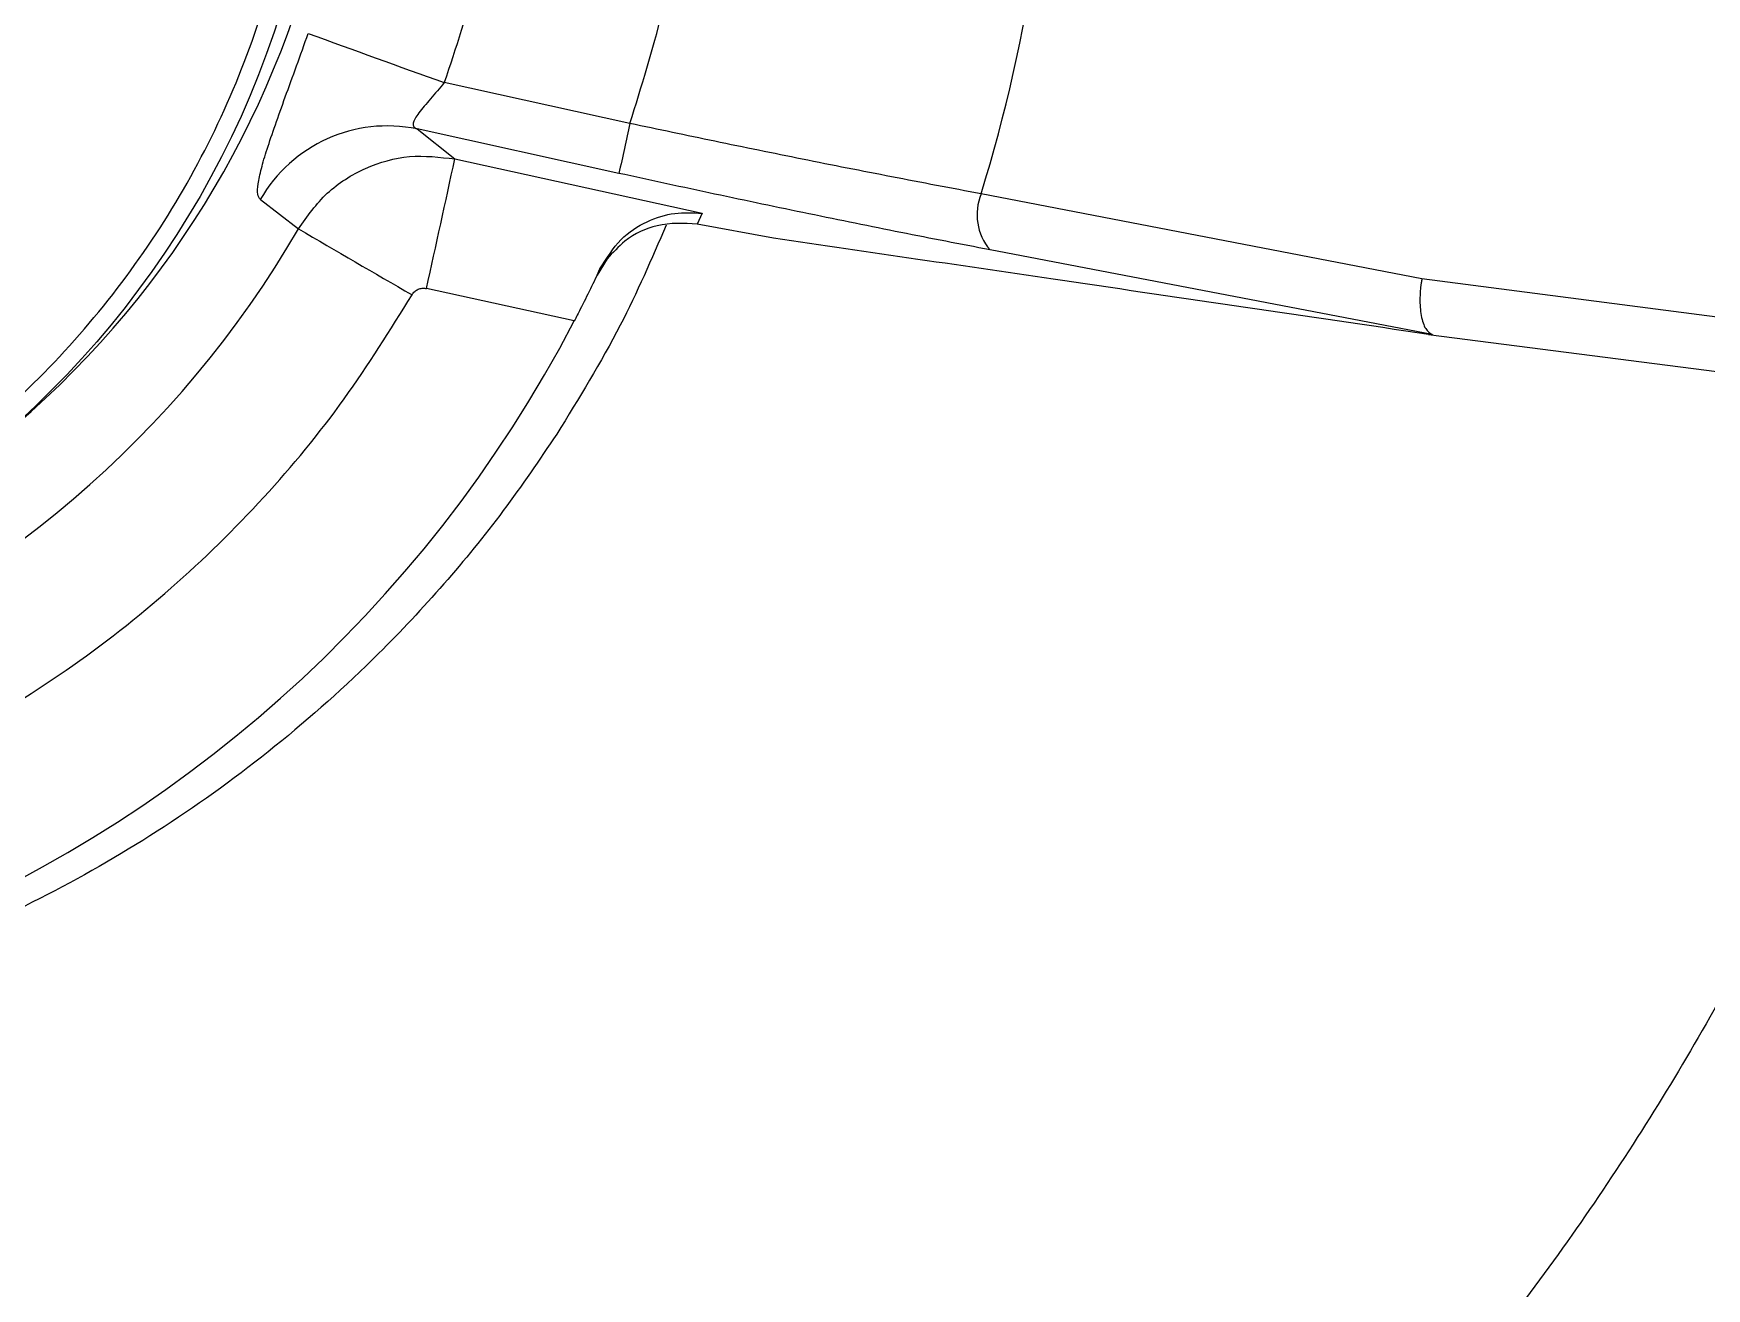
# Model space of a CAD drawing. Header units: millimetres. Extents: x 2278 to 4715, y 679 to 2402.
# Drawn here: x 3378 to 3472.7, y 1062.6 to 1133.6 of the extents above; entities that cross this region are included whole.
import ezdxf

# ---------------------------------------------------------------- set-up
doc = ezdxf.new("R2010")
doc.units = ezdxf.units.MM

msp = doc.modelspace()

# ---------------------------------------------------------------- linework, layer by layer
at = {"color": 7, "linetype": 'Continuous', "lineweight": 25}
for p, q in [((3411.747, 1128.535), (3401.239, 1130.842)), ((3399.699, 1128.22), (3401.84, 1126.524)), ((3411.127, 1125.711), (3399.699, 1128.22)), ((3401.84, 1126.524), (3415.829, 1123.453)), ((3390.831, 1124.226), (3392.988, 1122.575)), ((3456.57, 1119.742), (3431.626, 1124.55)), ((3415.829, 1123.453), (3415.553, 1122.838)), ((3419.871, 1122.047), (3415.553, 1122.838)), ((3457.151, 1116.585), (3432.128, 1121.381)), ((3410.452, 1120.865), (3409.894, 1119.951)), ((3409.894, 1119.951), (3410.054, 1120.306)), ((3490.402, 1115.34), (3456.57, 1119.742)), ((3408.6, 1117.361), (3400.235, 1119.197)), ((3456.949, 1116.6), (3482.533, 1113.3))]:
    msp.add_line(p, q, dxfattribs=at)
msp.add_circle((3341.874, 1150.541), 52.5, dxfattribs=at)
for centre, radius, start, end in [((3342.099, 1152.132), 53.574, 308.26934, 171.50515), ((3342.1, 1152.109), 93.672, 342.88971, 0.12059), ((3865.63, 2427.738), 1377.533, 249.958184, 250.298612), ((3398.016, 1120.113), 8.28, 78.27823, 150.21456), ((5205.973, 733.668), 1837.163, 167.588415, 167.678588), ((-1259.793, 2143.666), 4771.31, 347.60122, 347.691294), ((3434.46, 1123.375), 3.068, 157.4808, 220.53113), ((3342.099, 1152.052), 58.81, 253.09221, 329.91815), ((4080.236, 2297.228), 1360.927, 239.669618, 239.98259), ((3342.1, 1152.041), 75, 250.55137, 332.45778)]:
    msp.add_arc(centre, radius, start, end, dxfattribs=at)
for points, knots in [([(3341.666, 981.809), (3344.227, 981.834), (3347.807, 981.869), (3353.076, 982.148), (3357.541, 982.483), (3362.857, 983.049), (3368.426, 983.822), (3374.239, 984.832), (3380.211, 986.088), (3386.287, 987.599), (3392.424, 989.369), (3398.59, 991.404), (3404.753, 993.703), (3410.89, 996.268), (3416.978, 999.099), (3422.998, 1002.192), (3428.931, 1005.547), (3434.76, 1009.159), (3440.469, 1013.025), (3446.045, 1017.139), (3451.472, 1021.496), (3456.738, 1026.09), (3461.829, 1030.915), (3466.734, 1035.963), (3471.441, 1041.226), (3475.939, 1046.695), (3480.217, 1052.364), (3484.266, 1058.221), (3488.075, 1064.258), (3491.637, 1070.463), (3494.942, 1076.828), (3497.983, 1083.341), (3500.752, 1089.99), (3503.243, 1096.764), (3505.448, 1103.652), (3507.363, 1110.641), (3508.981, 1117.718), (3510.299, 1124.872), (3511.312, 1132.089), (3512.016, 1139.356), (3512.409, 1146.66), (3512.488, 1153.988), (3512.251, 1161.326), (3511.697, 1168.661), (3510.825, 1175.979), (3509.634, 1183.266), (3508.126, 1190.508), (3506.301, 1197.693), (3504.161, 1204.806), (3501.707, 1211.833), (3498.942, 1218.762), (3495.869, 1225.578), (3492.492, 1232.269), (3488.815, 1238.821), (3484.841, 1245.221), (3480.576, 1251.456), (3476.025, 1257.514), (3471.193, 1263.382), (3466.086, 1269.049), (3460.709, 1274.501), (3455.263, 1279.549), (3449.789, 1284.201), (3444.331, 1288.471), (3438.706, 1292.513), (3432.925, 1296.321), (3426.997, 1299.89), (3420.935, 1303.212), (3414.749, 1306.282), (3408.452, 1309.095), (3402.059, 1311.647), (3395.583, 1313.933), (3389.046, 1315.95), (3382.471, 1317.692), (3375.898, 1319.157), (3369.404, 1320.339), (3363.115, 1321.236), (3357.591, 1321.819), (3352.708, 1322.187), (3347.884, 1322.426), (3341.91, 1322.543), (3336.393, 1322.433), (3331.124, 1322.161), (3326.659, 1321.824), (3321.343, 1321.259), (3315.774, 1320.485), (3309.961, 1319.476), (3303.989, 1318.219), (3297.913, 1316.709), (3291.775, 1314.938), (3285.61, 1312.904), (3279.447, 1310.604), (3273.31, 1308.039), (3267.222, 1305.209), (3261.202, 1302.115), (3255.269, 1298.76), (3249.44, 1295.148), (3243.731, 1291.283), (3238.155, 1287.169), (3232.728, 1282.811), (3227.462, 1278.217), (3222.371, 1273.393), (3217.466, 1268.345), (3212.759, 1263.082), (3208.261, 1257.612), (3203.983, 1251.944), (3199.934, 1246.087), (3196.125, 1240.05), (3192.563, 1233.844), (3189.258, 1227.479), (3186.215, 1220.967), (3183.453, 1214.316), (3181.116, 1208.034), (3179.838, 1203.929), (3179.275, 1202.12)], [0, 0, 0, 0, 0.0102074, 0.014274, 0.021037, 0.0280561, 0.0355867, 0.0434511, 0.0515783, 0.0599113, 0.0684099, 0.0770439, 0.085791, 0.0946336, 0.1035582, 0.112554, 0.1216124, 0.1307262, 0.1398897, 0.1490979, 0.1583469, 0.1676331, 0.1769537, 0.1863062, 0.1956884, 0.2050985, 0.2145348, 0.2239961, 0.233481, 0.2429885, 0.2525178, 0.262068, 0.2716385, 0.2812287, 0.2908382, 0.3004664, 0.3101132, 0.3197782, 0.3294613, 0.3391624, 0.3488814, 0.3586183, 0.3683733, 0.3781464, 0.387938, 0.3977483, 0.4075776, 0.4174265, 0.4272956, 0.4371854, 0.4470968, 0.4570307, 0.4669882, 0.4769704, 0.486979, 0.4970156, 0.5070822, 0.5171812, 0.5273154, 0.5374882, 0.5477037, 0.5569145, 0.5661226, 0.5753266, 0.5845258, 0.5937191, 0.6029052, 0.6120821, 0.6212471, 0.6303962, 0.6395236, 0.6486197, 0.6576679, 0.6666375, 0.6754633, 0.6839789, 0.6919633, 0.6976055, 0.7035012, 0.7112199, 0.7214273, 0.7254939, 0.7322569, 0.739276, 0.7468066, 0.754671, 0.7627982, 0.7711312, 0.7796298, 0.7882638, 0.7970109, 0.8058535, 0.8147781, 0.8237739, 0.8328323, 0.8419461, 0.8511096, 0.8603178, 0.8695668, 0.878853, 0.8881736, 0.8975261, 0.9069083, 0.9163184, 0.9257547, 0.935216, 0.9447009, 0.9542084, 0.9637377, 0.9732879, 0.9828584, 0.9924486, 1, 1, 1, 1]), ([(3390.831, 1124.226), (3390.771, 1124.309), (3390.653, 1124.476), (3390.687, 1125.084), (3390.864, 1125.931), (3391.198, 1127.053), (3391.66, 1128.416), (3392.236, 1130.016), (3392.873, 1131.771), (3393.32, 1133.011), (3393.541, 1133.624)], [0, 0, 0, 0, 0.126214, 0.251285, 0.377437, 0.500627, 0.625777, 0.750108, 0.876543, 1, 1, 1, 1]), ([(3401.239, 1130.842), (3400.978, 1130.529), (3400.464, 1129.913), (3399.873, 1129.245), (3399.569, 1128.803), (3399.459, 1128.534), (3399.489, 1128.328), (3399.627, 1128.256), (3399.699, 1128.22)], [0, 0, 0, 0, 0.261618, 0.516155, 0.63762, 0.75553, 0.874054, 1, 1, 1, 1]), ([(3431.626, 1124.55), (3429.948, 1124.866), (3426.654, 1125.488), (3421.582, 1126.493), (3416.621, 1127.504), (3413.349, 1128.196), (3411.747, 1128.535)], [0, 0, 0, 0, 0.264564, 0.519429, 0.764578, 1, 1, 1, 1]), ([(3392.988, 1122.575), (3393.492, 1123.284), (3394.5, 1124.703), (3396.74, 1126.097), (3399.268, 1126.828), (3400.982, 1126.625), (3401.84, 1126.524)], [0, 0, 0, 0, 0.250367, 0.5005248, 0.7501034, 1, 1, 1, 1]), ([(3432.128, 1121.381), (3430.46, 1121.704), (3427.121, 1122.35), (3421.886, 1123.414), (3416.541, 1124.532), (3412.936, 1125.317), (3411.127, 1125.711)], [0, 0, 0, 0, 0.249246, 0.498721, 0.74852, 1, 1, 1, 1]), ([(3410.054, 1120.306), (3410.426, 1120.901), (3411.168, 1122.091), (3412.713, 1123.042), (3414.289, 1123.543), (3415.315, 1123.483), (3415.829, 1123.453)], [0, 0, 0, 0, 0.24995, 0.499748, 0.749458, 1, 1, 1, 1]), ([(3413.802, 1122.77), (3412.975, 1120.865), (3411.195, 1116.769), (3408.858, 1112.982), (3407.608, 1110.956)], [0, 0, 0, 0, 0.4650125, 1, 1, 1, 1]), ([(3415.553, 1122.838), (3414.8, 1122.88), (3413.405, 1122.957), (3411.58, 1122.102), (3410.775, 1121.219), (3410.452, 1120.865)], [0, 0, 0, 0, 0.413014, 0.764531, 1, 1, 1, 1]), ([(3456.949, 1116.6), (3450.048, 1117.613), (3437.724, 1119.424), (3425.326, 1121.245), (3419.871, 1122.047)], [0, 0, 0, 0, 0.56, 1, 1, 1, 1]), ([(3410.054, 1120.306), (3409.694, 1119.55), (3409.232, 1118.581), (3408.714, 1117.58), (3408.6, 1117.361)], [0, 0, 0, 0, 0.780789, 1, 1, 1, 1]), ([(3456.57, 1119.742), (3456.563, 1119.704), (3456.544, 1119.595), (3456.49, 1119.227), (3456.436, 1118.532), (3456.491, 1117.782), (3456.632, 1117.24), (3456.822, 1116.806), (3457.022, 1116.672), (3457.151, 1116.585)], [0, 0, 0, 0, 0.026071, 0.075336, 0.251028, 0.500322, 0.632163, 0.760999, 1, 1, 1, 1]), ([(3322.836, 1088.665), (3325.1, 1088.052), (3329.678, 1086.812), (3336.824, 1085.888), (3344.191, 1085.693), (3351.68, 1086.352), (3359.152, 1087.882), (3366.435, 1090.275), (3373.393, 1093.493), (3379.9, 1097.471), (3385.826, 1102.098), (3391.08, 1107.266), (3395.675, 1112.816), (3398.177, 1116.846), (3399.415, 1118.838)], [0, 0, 0, 0, 0.079193, 0.160159, 0.242783, 0.327855, 0.413641, 0.5, 0.586354, 0.67214, 0.757217, 0.839835, 0.920804, 1, 1, 1, 1]), ([(3399.415, 1118.838), (3399.461, 1118.904), (3399.554, 1119.035), (3399.762, 1119.162), (3399.997, 1119.227), (3400.155, 1119.207), (3400.235, 1119.197)], [0, 0, 0, 0, 0.2507416, 0.5006285, 0.7498502, 1, 1, 1, 1]), ([(3457.151, 1116.585), (3457.157, 1116.582), (3457.17, 1116.577), (3457.153, 1116.574), (3457.084, 1116.58), (3457.001, 1116.592), (3456.949, 1116.6)], [0, 0, 0, 0, 0.114793, 0.26425, 0.542654, 1, 1, 1, 1]), ([(3407.608, 1110.956), (3406.618, 1109.496), (3404.618, 1106.546), (3401.228, 1102.405), (3396.973, 1097.861), (3391.726, 1093.176), (3385.445, 1088.63), (3378.81, 1084.775), (3371.87, 1081.63), (3364.674, 1079.131), (3359.704, 1078.071), (3357.215, 1077.54)], [0, 0, 0, 0, 0.081068, 0.163764, 0.248401, 0.373155, 0.49798, 0.622694, 0.748359, 0.873986, 1, 1, 1, 1]), ([(3486.397, 1110.081), (3486.096, 1109.019), (3485.16, 1105.715), (3483.253, 1100.263), (3480.694, 1093.736), (3477.81, 1087.324), (3474.624, 1081.036), (3471.136, 1074.888), (3467.352, 1068.892), (3463.275, 1063.063), (3458.912, 1057.414), (3454.268, 1051.958), (3449.349, 1046.709), (3444.34, 1041.852), (3439.285, 1037.381), (3434.227, 1033.282), (3428.999, 1029.409), (3423.611, 1025.767), (3418.075, 1022.364), (3412.402, 1019.205), (3406.605, 1016.298), (3400.698, 1013.648), (3394.694, 1011.259), (3388.612, 1009.136), (3382.472, 1007.284), (3376.305, 1005.706), (3370.161, 1004.407), (3364.152, 1003.395), (3358.585, 1002.684), (3353.739, 1002.238), (3349.27, 1001.961), (3345.365, 1001.823), (3342.766, 1001.813), (3341.717, 1001.809)], [0, 0, 0, 0, 0.017078, 0.053144, 0.089298, 0.125545, 0.161888, 0.198335, 0.23489, 0.271563, 0.308361, 0.345297, 0.382382, 0.419634, 0.453214, 0.486783, 0.520336, 0.55387, 0.58738, 0.62086, 0.654303, 0.687696, 0.721023, 0.754256, 0.787351, 0.820228, 0.85273, 0.884498, 0.914491, 0.939551, 0.959781, 0.98378, 1, 1, 1, 1]), ([(3357.215, 1077.54), (3358.722, 1076.014), (3362.116, 1072.576), (3367.083, 1067.632), (3372.196, 1062.586), (3376.987, 1057.89), (3381.7, 1053.296), (3385.873, 1049.246), (3389.514, 1045.724), (3392.714, 1042.636), (3395.709, 1039.752), (3398.879, 1036.705), (3402.033, 1033.678), (3405.077, 1030.762), (3406.631, 1029.275), (3407.404, 1028.534)], [0, 0, 0, 0, 0.075726, 0.170556, 0.250529, 0.336542, 0.419095, 0.500933, 0.565307, 0.626211, 0.690228, 0.751264, 0.835125, 0.917868, 1, 1, 1, 1]), ([(3400.942, 1028.748), (3400.336, 1029.37), (3399.103, 1030.635), (3396.977, 1032.819), (3394.616, 1035.248), (3392.274, 1037.661), (3390.026, 1039.982), (3387.921, 1042.159), (3385.686, 1044.474), (3383.323, 1046.927), (3380.188, 1050.189), (3376.163, 1054.394), (3371.219, 1059.589), (3366.095, 1065.021), (3360.916, 1070.558), (3357.463, 1074.324), (3355.736, 1076.208)], [0, 0, 0, 0, 0.058762, 0.119589, 0.182605, 0.247918, 0.295066, 0.343666, 0.393747, 0.445333, 0.498448, 0.594405, 0.695866, 0.797974, 0.898991, 1, 1, 1, 1])]:
    msp.add_open_spline(points, degree=3, knots=knots, dxfattribs=at)
for points in [[(3290.374, 1150.543), (3290.459, 1148.296), (3290.629, 1143.801), (3291.997, 1137.176), (3294.155, 1130.778), (3297.147, 1124.719), (3300.899, 1119.102), (3305.354, 1114.023), (3310.433, 1109.568), (3316.05, 1105.815), (3322.109, 1102.827), (3328.506, 1100.655), (3335.132, 1099.337), (3341.874, 1098.896), (3348.615, 1099.337), (3355.241, 1100.655), (3361.638, 1102.827), (3367.697, 1105.815), (3373.315, 1109.568), (3378.394, 1114.023), (3382.848, 1119.102), (3386.601, 1124.719), (3389.592, 1130.778), (3391.751, 1137.176), (3393.119, 1143.801), (3393.289, 1148.296), (3393.374, 1150.543)], [(3404.254, 1142.817), (3403.899, 1140.784), (3403.19, 1136.718), (3401.889, 1132.8), (3401.239, 1130.842)], [(3411.747, 1128.535), (3412.4, 1130.618), (3413.708, 1134.784), (3414.448, 1139.087), (3414.819, 1141.239)]]:
    msp.add_open_spline(points, degree=3, dxfattribs=at)

doc.saveas('drawing.dxf')
